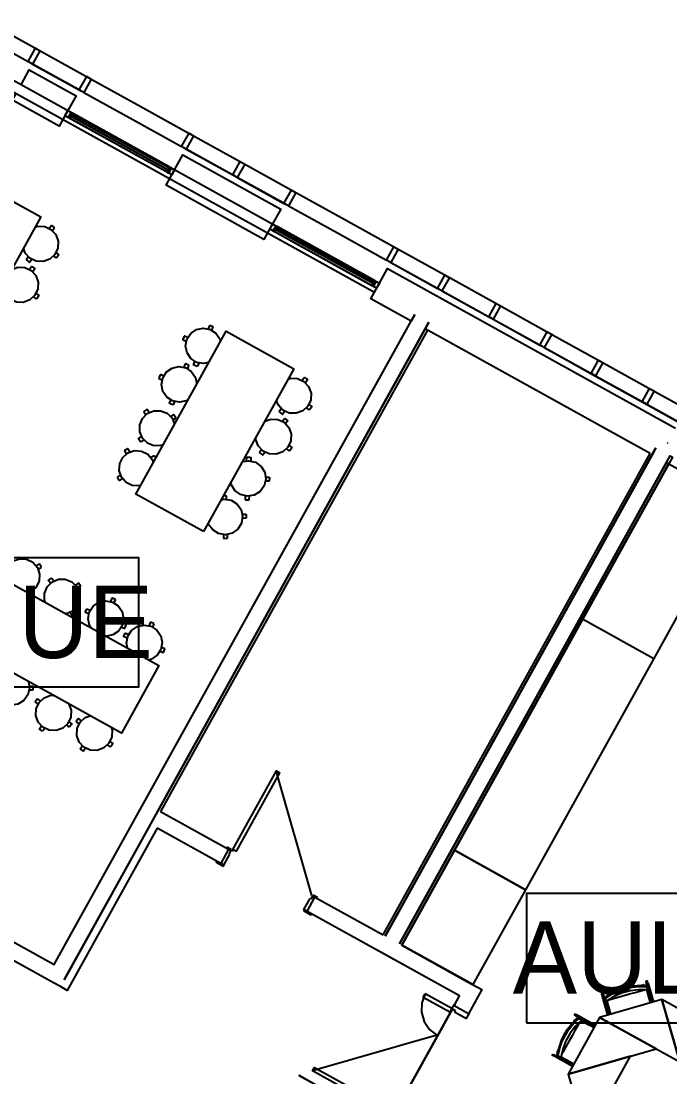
# Model space of a CAD drawing. Header units: metres. Extents: x 3.2 to 22.3, y 0.7 to 22.8.
# Drawn here: x 17.245 to 19.755, y 15.84 to 19.928 of the extents above; entities that cross this region are included whole.
import ezdxf

# ---------------------------------------------------------------- set-up
doc = ezdxf.new("R2010")
doc.units = ezdxf.units.M
for name, color, linetype in [('ARREDI', 9, 'Continuous'), ('INFISSI_VETRATE', 4, 'Continuous'), ('PARETI_STRUTTURE', 7, 'Continuous'), ('PORTE_SCALE', 2, 'Continuous'), ('WAYFINDING_RIQUADRI', 7, 'Continuous'), ('WAYFINDING_TESTI', 7, 'Continuous')]:
    doc.layers.add(name, color=color, linetype=linetype)

msp = doc.modelspace()

# ---------------------------------------------------------------- linework, layer by layer
at = {"layer": 'ARREDI'}
for points in [[(17.2803, 19.766), (17.2805, 19.7663), (17.4785, 19.6566), (17.4783, 19.6562)], [(17.4266, 19.5548), (17.4145, 19.5615), (17.4256, 19.5815), (17.4439, 19.5713), (17.4433, 19.5701), (17.4371, 19.5736)], [(17.4266, 19.5548), (17.43, 19.5608), (17.436, 19.5575), (17.4326, 19.5515)], [(17.4369, 19.5592), (17.436, 19.5575), (17.4331, 19.5591), (17.434, 19.5608)], [(17.4413, 19.5666), (17.4383, 19.5611), (17.4338, 19.5636), (17.4369, 19.5691)], [(17.4396, 19.5722), (17.443, 19.5703), (17.4422, 19.5688), (17.4388, 19.5708)], [(17.8743, 19.4367), (17.8745, 19.437), (18.0725, 19.3273), (18.0723, 19.3269)], [(17.8156, 19.3391), (17.8097, 19.3424), (17.813, 19.3485), (17.819, 19.3452)], [(17.814, 19.3502), (17.8168, 19.3486), (17.8159, 19.3469), (17.813, 19.3485)], [(17.8179, 19.3579), (17.8224, 19.3554), (17.8193, 19.3499), (17.8149, 19.3524)], [(17.8156, 19.3391), (17.826, 19.3579), (17.8198, 19.3614), (17.8205, 19.3626), (17.8388, 19.3524), (17.8278, 19.3324)], [(17.8235, 19.3593), (17.8228, 19.3579), (17.8193, 19.3598), (17.8201, 19.3612)], [(16.9719, 18.5396), (16.7095, 18.685), (17.0589, 19.3152), (17.3213, 19.1698)], [(18.0723, 19.3269), (18.0725, 19.3273), (18.2705, 19.2175), (18.2703, 19.2172)], [(18.2187, 19.1157), (18.2066, 19.1224), (18.2176, 19.1424), (18.236, 19.1322), (18.2353, 19.1311), (18.2291, 19.1345)], [(18.2334, 19.1276), (18.2303, 19.1221), (18.2259, 19.1245), (18.2289, 19.1301)], [(18.2316, 19.1331), (18.2351, 19.1312), (18.2343, 19.1298), (18.2308, 19.1317)], [(18.2187, 19.1157), (18.222, 19.1217), (18.228, 19.1184), (18.2247, 19.1124)], [(18.2289, 19.1201), (18.228, 19.1184), (18.2251, 19.12), (18.2261, 19.1217)], [(18.6664, 18.9976), (18.6666, 18.998), (18.8646, 18.8882), (18.8644, 18.8879)], [(18.6077, 18.9001), (18.6017, 18.9034), (18.6051, 18.9094), (18.611, 18.9061)], [(18.606, 18.9111), (18.6089, 18.9095), (18.6079, 18.9078), (18.6051, 18.9094)], [(18.61, 18.9188), (18.6144, 18.9163), (18.6114, 18.9108), (18.6069, 18.9133)], [(18.6077, 18.9001), (18.6181, 18.9189), (18.6119, 18.9223), (18.6125, 18.9235), (18.6309, 18.9133), (18.6198, 18.8933)], [(18.6156, 18.9203), (18.6148, 18.9188), (18.6114, 18.9208), (18.6121, 18.9222)], [(18.8644, 18.8879), (18.8646, 18.8882), (19.0626, 18.7785), (19.0624, 18.7781)], [(19.0624, 18.7781), (19.0626, 18.7784), (19.2606, 18.6687), (19.2604, 18.6683)], [(17.9507, 17.9514), (17.6883, 18.0969), (18.0376, 18.7271), (18.3, 18.5816)], [(19.2604, 18.6683), (19.2606, 18.6687), (19.4586, 18.5589), (19.4584, 18.5586)], [(19.4584, 18.5586), (19.4586, 18.5589), (19.6566, 18.4492), (19.6564, 18.4488)], [(19.6564, 18.4488), (19.6566, 18.4491), (19.8546, 18.3394), (19.8544, 18.339)], [(19.4174, 17.6131), (19.7506, 18.2142), (20.0261, 18.0615), (19.6929, 17.4604), (19.1966, 16.565), (18.9211, 16.7178)], [(17.0026, 17.5203), (17.148, 17.7828), (17.7782, 17.4334), (17.6328, 17.171)], [(18.9928, 16.1975), (18.7173, 16.3502), (18.9211, 16.7178), (19.1966, 16.565)], [(19.7931, 15.8987), (19.724, 16.1396), (19.4832, 16.0705)], [(19.8217, 15.7989), (19.9432, 16.0181), (19.724, 16.1396)], [(19.7023, 15.949), (19.4832, 16.0705), (19.3617, 15.8514)], [(19.6025, 15.9204), (19.3617, 15.8514), (19.4307, 15.6105)]]:
    msp.add_lwpolyline(points, close=True, dxfattribs=at)
for points in [[(17.2992, 19.13), (17.3091, 19.1336), (17.3359, 19.1325), (17.3603, 19.1211), (17.3785, 19.1013), (17.3877, 19.0761), (17.3866, 19.0492), (17.3752, 19.0248)], [(17.3537, 19.1254), (17.3616, 19.1362)], [(17.3616, 19.1362), (17.3627, 19.1364)], [(17.3627, 19.1364), (17.3742, 19.128)], [(17.3743, 19.1269), (17.3664, 19.1161)], [(17.3742, 19.128), (17.3743, 19.1269)], [(17.3752, 19.0248), (17.3554, 19.0067), (17.3302, 18.9974), (17.3033, 18.9986), (17.2789, 19.0099), (17.2607, 19.0297), (17.254, 19.0484)], [(17.2728, 19.0149), (17.2649, 19.0041)], [(17.381, 19.0108), (17.3702, 19.0187)], [(17.3795, 19.0314), (17.3903, 19.0235)], [(17.3821, 19.011), (17.381, 19.0108)], [(17.3905, 19.0224), (17.3821, 19.011)], [(17.3904, 19.0235), (17.3905, 19.0224)], [(17.2087, 18.9666), (17.2322, 18.9752), (17.259, 18.9741), (17.2834, 18.9627), (17.3016, 18.9429), (17.3108, 18.9177), (17.3097, 18.8908), (17.2983, 18.8664)], [(17.2649, 19.0041), (17.2651, 19.003)], [(17.2651, 19.003), (17.2765, 18.9946)], [(17.2765, 18.9947), (17.2776, 18.9948)], [(17.2768, 18.967), (17.2847, 18.9778)], [(17.2776, 18.9948), (17.2856, 19.0056)], [(17.2847, 18.9778), (17.2858, 18.978)], [(17.2858, 18.978), (17.2973, 18.9696)], [(17.2974, 18.9685), (17.2895, 18.9577)], [(17.2973, 18.9696), (17.2974, 18.9685)], [(17.2983, 18.8664), (17.2785, 18.8483), (17.2533, 18.839), (17.2264, 18.8402), (17.202, 18.8515), (17.1838, 18.8713), (17.1746, 18.8966), (17.175, 18.906)], [(17.3041, 18.8524), (17.2933, 18.8603)], [(17.3026, 18.873), (17.3134, 18.8651)], [(17.3052, 18.8526), (17.3041, 18.8524)], [(17.3136, 18.864), (17.3052, 18.8526)], [(17.3134, 18.8651), (17.3136, 18.864)], [(17.8861, 18.6961), (17.9008, 18.7186), (17.9229, 18.7338), (17.9492, 18.7394), (17.9757, 18.7345), (17.9982, 18.7198), (18.0134, 18.6976), (18.0156, 18.6874)], [(17.9732, 18.7494), (17.9682, 18.737)], [(17.9742, 18.7499), (17.9732, 18.7494)], [(17.9873, 18.7446), (17.9742, 18.7499)], [(17.9828, 18.7311), (17.9878, 18.7436)], [(17.9878, 18.7436), (17.9873, 18.7446)], [(17.8759, 18.7078), (17.8707, 18.6946)], [(17.8707, 18.6946), (17.8711, 18.6936)], [(17.8711, 18.6936), (17.8836, 18.6886)], [(17.877, 18.7082), (17.876, 18.7078)], [(17.8894, 18.7032), (17.877, 18.7082)], [(17.9703, 18.6057), (17.9509, 18.6016), (17.9245, 18.6065), (17.9019, 18.6212), (17.8867, 18.6433), (17.8812, 18.6696), (17.8861, 18.6961)], [(17.8796, 18.6003), (17.8746, 18.5878)], [(17.8806, 18.6007), (17.8796, 18.6003)], [(17.8938, 18.5954), (17.8806, 18.6007)], [(17.9123, 18.5974), (17.9173, 18.6099)], [(17.932, 18.604), (17.927, 18.5916)], [(17.7824, 18.5586), (17.7771, 18.5455)], [(17.7834, 18.5591), (17.7824, 18.5586)], [(17.7958, 18.5541), (17.7834, 18.5591)], [(17.7925, 18.5469), (17.8072, 18.5695), (17.8293, 18.5847), (17.8556, 18.5902), (17.8821, 18.5853), (17.9046, 18.5706), (17.9198, 18.5485), (17.925, 18.524)], [(17.8892, 18.582), (17.8942, 18.5944)], [(17.8942, 18.5944), (17.8937, 18.5954)], [(17.9128, 18.5964), (17.9123, 18.5974)], [(17.926, 18.5911), (17.9128, 18.5964)], [(17.927, 18.5916), (17.9259, 18.5911)], [(17.7771, 18.5455), (17.7775, 18.5444)], [(17.7775, 18.5444), (17.79, 18.5394)], [(17.8914, 18.4633), (17.8836, 18.458), (17.8573, 18.4524), (17.8309, 18.4574), (17.8084, 18.472), (17.7931, 18.4942), (17.7876, 18.5205), (17.7925, 18.5469)], [(18.278, 18.5419), (18.2878, 18.5455), (18.3147, 18.5444), (18.3391, 18.533), (18.3573, 18.5132), (18.3665, 18.488), (18.3653, 18.4611), (18.354, 18.4367)], [(18.3325, 18.5373), (18.3404, 18.5481)], [(18.3404, 18.5481), (18.3415, 18.5483)], [(18.3415, 18.5483), (18.3529, 18.5399)], [(18.3531, 18.5388), (18.3452, 18.528)], [(18.3529, 18.5399), (18.3531, 18.5388)], [(17.8188, 18.4482), (17.8237, 18.4607)], [(17.8192, 18.4472), (17.8188, 18.4483)], [(17.8324, 18.442), (17.8192, 18.4472)], [(17.8334, 18.4424), (17.8324, 18.442)], [(17.8384, 18.4548), (17.8334, 18.4424)], [(18.354, 18.4367), (18.3342, 18.4185), (18.3089, 18.4093), (18.282, 18.4105), (18.2577, 18.4218), (18.2395, 18.4416), (18.2327, 18.4602)], [(18.3583, 18.4433), (18.3691, 18.4354)], [(18.3693, 18.4343), (18.3609, 18.4229)], [(18.3691, 18.4354), (18.3693, 18.4343)], [(17.7941, 18.2878), (17.7857, 18.2842), (17.7588, 18.284), (17.7338, 18.2941), (17.7147, 18.313), (17.7042, 18.3377), (17.704, 18.3646), (17.7141, 18.3895), (17.7329, 18.4087)], [(17.7193, 18.4161), (17.7191, 18.415)], [(17.7191, 18.415), (17.7267, 18.4039)], [(17.7311, 18.4241), (17.7193, 18.4161)], [(17.7322, 18.4238), (17.7311, 18.4241)], [(17.7397, 18.4128), (17.7322, 18.4238)], [(17.7329, 18.4087), (17.7577, 18.4192), (17.7846, 18.4194), (17.8095, 18.4093), (17.8287, 18.3904), (17.8383, 18.3676)], [(17.835, 18.4042), (17.8239, 18.3967)], [(17.836, 18.404), (17.8349, 18.4042)], [(17.844, 18.3923), (17.836, 18.404)], [(18.2516, 18.4268), (18.2437, 18.416)], [(18.2437, 18.416), (18.2438, 18.4149)], [(18.2438, 18.4149), (18.2553, 18.4065)], [(18.2553, 18.4065), (18.2564, 18.4067)], [(18.2564, 18.4067), (18.2643, 18.4175)], [(18.3598, 18.4227), (18.349, 18.4306)], [(18.3609, 18.4229), (18.3598, 18.4227)], [(17.8327, 18.3837), (17.8438, 18.3912)], [(17.8438, 18.3912), (17.844, 18.3923)], [(18.1874, 18.3785), (18.2109, 18.3871), (18.2378, 18.386), (18.2622, 18.3746), (18.2803, 18.3548), (18.2896, 18.3296), (18.2884, 18.3027), (18.2771, 18.2783)], [(18.2556, 18.3789), (18.2635, 18.3897)], [(18.2635, 18.3897), (18.2646, 18.3899)], [(18.2646, 18.3899), (18.276, 18.3815)], [(18.2762, 18.3804), (18.2683, 18.3696)], [(18.276, 18.3815), (18.2762, 18.3804)], [(17.6993, 18.3111), (17.6995, 18.3122)], [(17.6995, 18.3122), (17.7106, 18.3197)], [(18.2771, 18.2783), (18.2573, 18.2601), (18.232, 18.2509), (18.2051, 18.2521), (18.1808, 18.2634), (18.1626, 18.2832), (18.1534, 18.3085), (18.1538, 18.3178)], [(17.6576, 18.2719), (17.6453, 18.2648)], [(17.6586, 18.2716), (17.6576, 18.2719)], [(17.6653, 18.2599), (17.6587, 18.2716)], [(17.7073, 18.2994), (17.6993, 18.3111)], [(17.7084, 18.2992), (17.7073, 18.2994)], [(17.7195, 18.3067), (17.7084, 18.2992)], [(18.2829, 18.2643), (18.2721, 18.2722)], [(18.2814, 18.2849), (18.2922, 18.277)], [(18.2924, 18.2759), (18.284, 18.2645)], [(18.2922, 18.277), (18.2924, 18.2759)], [(17.7066, 18.1301), (17.7017, 18.1284), (17.6748, 18.1301), (17.6507, 18.1421), (17.633, 18.1623), (17.6244, 18.1878), (17.6262, 18.2146), (17.6381, 18.2387), (17.6583, 18.2564)], [(17.6453, 18.2648), (17.645, 18.2637)], [(17.645, 18.2637), (17.6517, 18.2521)], [(17.6583, 18.2564), (17.6838, 18.265), (17.7106, 18.2632), (17.7347, 18.2513), (17.7524, 18.2311), (17.7563, 18.2196)], [(17.7597, 18.2444), (17.7481, 18.2377)], [(17.7608, 18.2441), (17.7597, 18.2444)], [(17.7654, 18.2361), (17.7608, 18.2441)], [(18.1173, 18.2259), (18.1178, 18.2393)], [(18.1178, 18.2393), (18.1187, 18.2401)], [(18.1187, 18.2401), (18.1328, 18.2395)], [(18.1328, 18.2395), (18.1336, 18.2387)], [(18.1336, 18.2387), (18.1331, 18.2253)], [(18.1747, 18.2684), (18.1668, 18.2576)], [(18.1668, 18.2576), (18.1669, 18.2565)], [(18.1669, 18.2565), (18.1784, 18.2481)], [(18.1784, 18.2481), (18.1795, 18.2483)], [(18.1795, 18.2483), (18.1874, 18.2591)], [(18.284, 18.2645), (18.2829, 18.2643)], [(17.7559, 18.2241), (17.7601, 18.2264)], [(18.1007, 18.2222), (18.1252, 18.226), (18.1513, 18.2198), (18.1731, 18.204), (18.1872, 18.1811), (18.1914, 18.1545)], [(17.6176, 18.1616), (17.6178, 18.1627)], [(17.6246, 18.1493), (17.6176, 18.1616)], [(17.6178, 18.1627), (17.6295, 18.1693)], [(17.6257, 18.149), (17.6246, 18.1493)], [(17.6373, 18.1557), (17.6257, 18.149)], [(18.1914, 18.1545), (18.1851, 18.1284), (18.1694, 18.1066), (18.1465, 18.0926), (18.1199, 18.0883), (18.0937, 18.0946), (18.072, 18.1104), (18.0579, 18.1333), (18.0565, 18.1423)], [(18.1913, 18.1624), (18.2047, 18.1619)], [(18.2047, 18.1619), (18.2054, 18.1611)], [(18.2054, 18.1611), (18.2049, 18.1469)], [(18.2041, 18.1462), (18.1907, 18.1467)], [(18.2049, 18.1469), (18.2041, 18.1462)], [(18.0187, 18.0742), (18.0305, 18.077), (18.057, 18.0727), (18.0799, 18.0585), (18.0956, 18.0367), (18.1018, 18.0106)], [(18.0226, 18.0762), (18.0225, 18.081)], [(18.0278, 18.0906), (18.0371, 18.091)], [(18.0371, 18.091), (18.0379, 18.0902)], [(18.0379, 18.0902), (18.0384, 18.0768)], [(18.1121, 18.0891), (18.1115, 18.0757)], [(18.1116, 18.0757), (18.1123, 18.0749)], [(18.1123, 18.0749), (18.1265, 18.0743)], [(18.1265, 18.0743), (18.1273, 18.0751)], [(18.1273, 18.0751), (18.1278, 18.0885)], [(18.1018, 18.0106), (18.0975, 17.984), (18.0834, 17.9611), (18.0616, 17.9454), (18.0354, 17.9392), (18.0088, 17.9435), (17.986, 17.9577), (17.9702, 17.9795), (17.969, 17.9846)], [(18.1011, 18.0184), (18.1145, 18.0189)], [(18.115, 18.0031), (18.1016, 18.0027)], [(18.1145, 18.0189), (18.1153, 18.0181)], [(18.1158, 18.004), (18.115, 18.0031)], [(18.1153, 18.0181), (18.1158, 18.004)], [(18.0275, 17.9394), (18.028, 17.926)], [(18.028, 17.926), (18.0288, 17.9252)], [(18.0288, 17.9252), (18.043, 17.9257)], [(18.043, 17.9257), (18.0437, 17.9266)], [(18.0437, 17.9266), (18.0433, 17.94)], [(17.1812, 17.7644), (17.1795, 17.7693), (17.1813, 17.7962), (17.1932, 17.8203), (17.2134, 17.838), (17.2389, 17.8466), (17.2657, 17.8448), (17.2898, 17.8329), (17.3075, 17.8127)], [(17.3148, 17.826), (17.3032, 17.8193)], [(17.3159, 17.8257), (17.3148, 17.826)], [(17.323, 17.8134), (17.3159, 17.8257)], [(17.3075, 17.8127), (17.3161, 17.7872), (17.3144, 17.7604), (17.3025, 17.7363), (17.2822, 17.7186), (17.2708, 17.7147)], [(17.3111, 17.8057), (17.3227, 17.8124)], [(17.3227, 17.8124), (17.323, 17.8134)], [(17.3389, 17.6769), (17.3354, 17.6854), (17.3351, 17.7122), (17.3452, 17.7372), (17.3641, 17.7563), (17.3889, 17.7668), (17.4157, 17.767), (17.4407, 17.7569), (17.4598, 17.7381)], [(17.3503, 17.7626), (17.3505, 17.7637)], [(17.3579, 17.7515), (17.3503, 17.7626)], [(17.3505, 17.7637), (17.3622, 17.7717)], [(17.3622, 17.7717), (17.3633, 17.7715)], [(17.3633, 17.7715), (17.3709, 17.7604)], [(17.4661, 17.7519), (17.455, 17.7443)], [(17.4672, 17.7517), (17.4661, 17.7519)], [(17.4752, 17.7399), (17.4672, 17.7517)], [(17.475, 17.7388), (17.4752, 17.7399)], [(17.2752, 17.7151), (17.2776, 17.711)], [(17.2872, 17.7056), (17.2952, 17.7102)], [(17.2955, 17.7113), (17.2888, 17.7229)], [(17.2952, 17.7102), (17.2955, 17.7113)], [(17.4598, 17.7381), (17.4703, 17.7133), (17.4705, 17.6864), (17.4604, 17.6615), (17.4416, 17.6423), (17.4189, 17.6327)], [(17.4639, 17.7313), (17.475, 17.7388)], [(17.5144, 17.5796), (17.5091, 17.5874), (17.5036, 17.6137), (17.5085, 17.6401), (17.5231, 17.6626), (17.5453, 17.6779), (17.5716, 17.6834), (17.5981, 17.6785)], [(17.598, 17.6785), (17.6206, 17.6638), (17.6358, 17.6417), (17.6414, 17.6154), (17.6364, 17.5889), (17.6218, 17.5664), (17.5996, 17.5512), (17.5751, 17.546)], [(17.5956, 17.6935), (17.5906, 17.681)], [(17.5966, 17.6939), (17.5956, 17.6935)], [(17.6097, 17.6886), (17.5966, 17.6939)], [(17.6052, 17.6752), (17.6102, 17.6876)], [(17.6102, 17.6876), (17.6097, 17.6886)], [(17.4348, 17.6383), (17.4423, 17.6272)], [(17.4423, 17.6272), (17.4434, 17.627)], [(17.4434, 17.627), (17.4552, 17.635)], [(17.4554, 17.6361), (17.4478, 17.6471)], [(17.4552, 17.635), (17.4554, 17.6361)], [(17.4931, 17.6386), (17.4984, 17.6518)], [(17.4935, 17.6376), (17.4931, 17.6386)], [(17.506, 17.6326), (17.4935, 17.6376)], [(17.4984, 17.6518), (17.4994, 17.6522)], [(17.4994, 17.6522), (17.5118, 17.6473)], [(17.6331, 17.5818), (17.6456, 17.5768)], [(17.6514, 17.5914), (17.6389, 17.5964)], [(17.6455, 17.5768), (17.6466, 17.5773)], [(17.6466, 17.5772), (17.6518, 17.5904)], [(17.6518, 17.5904), (17.6514, 17.5914)], [(17.6568, 17.5007), (17.6527, 17.5201), (17.6576, 17.5465), (17.6723, 17.5691), (17.6945, 17.5843), (17.7208, 17.5898), (17.7472, 17.5849)], [(17.7472, 17.5849), (17.7697, 17.5702), (17.785, 17.5481), (17.7905, 17.5218), (17.7856, 17.4953), (17.7709, 17.4728), (17.7488, 17.4576), (17.7385, 17.4554)], [(17.7447, 17.5999), (17.7397, 17.5874)], [(17.7457, 17.6003), (17.7447, 17.5999)], [(17.7589, 17.5951), (17.7457, 17.6003)], [(17.7544, 17.5816), (17.7593, 17.594)], [(17.7593, 17.594), (17.7589, 17.5951)], [(19.4174, 17.6131), (19.6929, 17.4604)], [(17.6423, 17.5451), (17.6475, 17.5582)], [(17.6427, 17.544), (17.6423, 17.5451)], [(17.6551, 17.539), (17.6427, 17.544)], [(17.6475, 17.5582), (17.6485, 17.5587)], [(17.6485, 17.5587), (17.661, 17.5537)], [(17.8006, 17.4978), (17.7881, 17.5028)], [(17.7957, 17.4837), (17.801, 17.4968)], [(17.801, 17.4968), (17.8006, 17.4979)], [(17.7823, 17.4882), (17.7947, 17.4832)], [(17.7947, 17.4832), (17.7957, 17.4837)], [(17.2733, 17.3703), (17.2772, 17.3458), (17.2709, 17.3197), (17.2551, 17.2979), (17.2322, 17.2838), (17.2057, 17.2796)], [(17.2898, 17.3374), (17.2764, 17.3379)], [(17.277, 17.3537), (17.2904, 17.3532)], [(17.2906, 17.3382), (17.2898, 17.3374)], [(17.2904, 17.3532), (17.2912, 17.3524)], [(17.2912, 17.3524), (17.2906, 17.3382)], [(17.3076, 17.3041), (17.2993, 17.2926)], [(17.2993, 17.2926), (17.2994, 17.2915)], [(17.2994, 17.2915), (17.3102, 17.2836)], [(17.3294, 17.1939), (17.3113, 17.2137), (17.302, 17.239), (17.3032, 17.2659), (17.3145, 17.2902), (17.3343, 17.3084), (17.3596, 17.3176), (17.369, 17.3172)], [(17.3087, 17.3042), (17.3076, 17.3041)], [(17.3195, 17.2963), (17.3087, 17.3042)], [(17.4297, 17.2836), (17.4382, 17.2601), (17.4371, 17.2332), (17.4257, 17.2088), (17.4059, 17.1907), (17.3807, 17.1814), (17.3538, 17.1826), (17.3294, 17.1939)], [(17.43, 17.2154), (17.4408, 17.2075)], [(17.466, 17.2272), (17.4577, 17.2157)], [(17.4577, 17.2157), (17.4578, 17.2146)], [(17.4578, 17.2146), (17.4686, 17.2067)], [(17.4878, 17.117), (17.4697, 17.1368), (17.4604, 17.1621), (17.4616, 17.189), (17.4729, 17.2133), (17.4927, 17.2315), (17.5114, 17.2383)], [(17.4671, 17.2273), (17.466, 17.2272)], [(17.4779, 17.2194), (17.4671, 17.2273)], [(17.3154, 17.1881), (17.3233, 17.1989)], [(17.3156, 17.187), (17.3154, 17.1881)], [(17.327, 17.1786), (17.3156, 17.187)], [(17.3281, 17.1788), (17.327, 17.1786)], [(17.336, 17.1896), (17.3281, 17.1788)], [(17.4315, 17.1948), (17.4207, 17.2027)], [(17.4326, 17.195), (17.4315, 17.1948)], [(17.441, 17.2064), (17.4326, 17.195)], [(17.4408, 17.2075), (17.441, 17.2064)], [(17.593, 17.193), (17.5966, 17.1832), (17.5955, 17.1563), (17.5841, 17.1319), (17.5643, 17.1138), (17.5391, 17.1045), (17.5122, 17.1057), (17.4878, 17.117)], [(17.5884, 17.1385), (17.5992, 17.1306)], [(17.5994, 17.1295), (17.591, 17.1181)], [(17.5993, 17.1306), (17.5994, 17.1295)], [(17.4738, 17.1112), (17.4818, 17.122)], [(17.474, 17.1101), (17.4738, 17.1112)], [(17.4854, 17.1017), (17.474, 17.1101)], [(17.4865, 17.1019), (17.4854, 17.1017)], [(17.4945, 17.1127), (17.4865, 17.1019)], [(17.5899, 17.1179), (17.5791, 17.1258)], [(17.591, 17.1181), (17.5899, 17.1179)], [(19.6651, 16.1889), (19.6672, 16.1834), (19.6693, 16.1778), (19.6351, 16.178), (19.6011, 16.1734), (19.5682, 16.1639), (19.5369, 16.1499), (19.508, 16.1316), (19.5068, 16.1374), (19.5057, 16.1432), (19.506, 16.144), (19.5071, 16.1453), (19.5088, 16.1469), (19.5108, 16.1483)], [(19.6002, 16.1861), (19.6191, 16.1891), (19.6385, 16.1906), (19.6579, 16.1906)], [(19.6002, 16.1861), (19.6192, 16.1892), (19.6386, 16.1906), (19.6581, 16.1906)], [(19.6522, 16.1972), (19.6522, 16.1973)], [(19.6528, 16.1952), (19.6526, 16.1959), (19.6524, 16.1965), (19.6523, 16.197), (19.6522, 16.1972)], [(19.6581, 16.1906), (19.6605, 16.1904), (19.6628, 16.19), (19.6644, 16.1894), (19.6651, 16.1889)], [(19.6581, 16.1906), (19.6606, 16.1903), (19.6629, 16.1899), (19.6644, 16.1894), (19.6651, 16.1889)], [(19.6583, 16.1909), (19.6583, 16.1912), (19.6583, 16.1916), (19.6584, 16.1923)], [(19.6584, 16.1923), (19.6584, 16.193), (19.6585, 16.1938), (19.6585, 16.1944), (19.6585, 16.1949), (19.6585, 16.1952), (19.6585, 16.1952), (19.6585, 16.1952), (19.6585, 16.195)], [(19.6631, 16.1938), (19.6619, 16.194)], [(19.6619, 16.194), (19.6632, 16.1938)], [(19.6646, 16.2086), (19.664, 16.2091), (19.6636, 16.2097), (19.6634, 16.2102), (19.6634, 16.2102), (19.6634, 16.2104), (19.6635, 16.2112), (19.6638, 16.2118)], [(19.6638, 16.2118), (19.6643, 16.2123), (19.665, 16.2126), (19.6658, 16.2127), (19.6665, 16.2125), (19.6671, 16.212), (19.6675, 16.2114), (19.6677, 16.211), (19.6677, 16.2109), (19.6677, 16.2107), (19.6676, 16.21), (19.6673, 16.2093)], [(19.6688, 16.1898), (19.6682, 16.1893), (19.6675, 16.189), (19.6668, 16.1889), (19.6661, 16.1891), (19.6655, 16.1896), (19.6655, 16.1896), (19.6651, 16.1902), (19.665, 16.1903), (19.6649, 16.1909), (19.665, 16.1916)], [(19.6654, 16.1928), (19.6676, 16.1872), (19.6681, 16.1859)], [(19.6659, 16.1928), (19.6666, 16.1931), (19.6673, 16.1932), (19.668, 16.193), (19.6686, 16.1925), (19.6687, 16.1925), (19.669, 16.1919), (19.6691, 16.1918), (19.6692, 16.1912), (19.6691, 16.1905), (19.6688, 16.1898)], [(19.669, 16.2014), (19.6696, 16.2016)], [(19.6704, 16.2018), (19.6701, 16.2017), (19.6696, 16.2016)], [(19.6705, 16.2018), (19.6704, 16.2018)], [(19.493, 16.1593), (19.4924, 16.1597), (19.4919, 16.1603), (19.4918, 16.1605), (19.4918, 16.1605), (19.4917, 16.161), (19.4917, 16.1618), (19.492, 16.1625), (19.4925, 16.163), (19.4932, 16.1634), (19.4939, 16.1635), (19.4947, 16.1633)], [(19.4943, 16.1513), (19.4943, 16.1513), (19.4944, 16.1513), (19.4951, 16.1516)], [(19.4947, 16.1633), (19.4953, 16.1629), (19.4958, 16.1624), (19.4959, 16.1621), (19.4959, 16.1621), (19.496, 16.1616), (19.496, 16.1609), (19.4957, 16.1602)], [(19.4951, 16.1516), (19.4958, 16.1517)], [(19.5021, 16.142), (19.5015, 16.1424), (19.501, 16.143), (19.5008, 16.1436), (19.5008, 16.1437), (19.5008, 16.1444), (19.5008, 16.1444), (19.5011, 16.1451), (19.5016, 16.1457), (19.5022, 16.146), (19.503, 16.1461)], [(19.5037, 16.1459), (19.5044, 16.1456), (19.5048, 16.145), (19.505, 16.1444), (19.5051, 16.1443), (19.505, 16.1436), (19.505, 16.1436), (19.5047, 16.1429), (19.5042, 16.1423), (19.5036, 16.142), (19.5028, 16.1419), (19.5021, 16.142)], [(19.5048, 16.1484), (19.5037, 16.1471)], [(19.5037, 16.1471), (19.5047, 16.1484)], [(19.5054, 16.149), (19.5064, 16.1499)], [(19.5065, 16.1499), (19.5055, 16.149)], [(19.5057, 16.1432), (19.506, 16.144), (19.507, 16.1453), (19.5087, 16.1468), (19.5108, 16.1483)], [(19.5084, 16.1514), (19.5075, 16.1507)], [(19.5075, 16.1507), (19.5084, 16.1514)], [(19.5079, 16.152), (19.5081, 16.1518), (19.5084, 16.1514), (19.5088, 16.1508), (19.5092, 16.1502), (19.5096, 16.1496)], [(19.5079, 16.152), (19.5079, 16.152)], [(19.5104, 16.1485), (19.5102, 16.1487), (19.51, 16.1491), (19.5096, 16.1496)], [(19.5108, 16.1483), (19.5272, 16.1587), (19.5445, 16.1677), (19.5625, 16.1753), (19.5783, 16.1806)], [(19.5109, 16.1484), (19.5273, 16.1588), (19.5446, 16.1678), (19.5625, 16.1754), (19.5783, 16.1806)], [(19.5128, 16.155), (19.5126, 16.1558), (19.5124, 16.1564), (19.5123, 16.1569), (19.5122, 16.1571)], [(19.5185, 16.1382), (19.5323, 16.1422), (19.5544, 16.1485), (19.5766, 16.1549), (19.5988, 16.1613), (19.621, 16.1676), (19.6431, 16.174), (19.6569, 16.1779)], [(19.5837, 16.1821), (19.5995, 16.186)], [(19.5996, 16.186), (19.5837, 16.1821)], [(19.6569, 16.1779), (19.6435, 16.1741)], [(19.6803, 16.1271), (19.6777, 16.1362), (19.6735, 16.1509), (19.6693, 16.1656), (19.6658, 16.1779)], [(19.6693, 16.1779), (19.6696, 16.1809)], [(19.6696, 16.1808), (19.6693, 16.1778)], [(19.6731, 16.1783), (19.6725, 16.1778), (19.6718, 16.1775), (19.6711, 16.1775), (19.6703, 16.1777), (19.6698, 16.1781)], [(19.6708, 16.1817), (19.6715, 16.1817), (19.6723, 16.1815), (19.6729, 16.1811), (19.6733, 16.1805), (19.6734, 16.18), (19.6734, 16.18), (19.6735, 16.1798), (19.6734, 16.179), (19.6731, 16.1783)], [(19.5045, 16.13), (19.5039, 16.1304), (19.5034, 16.131), (19.5033, 16.1312), (19.5033, 16.1312), (19.5032, 16.1317), (19.5032, 16.1325), (19.5035, 16.1332), (19.504, 16.1337)], [(19.5048, 16.1389), (19.5045, 16.1405), (19.5037, 16.1447)], [(19.5075, 16.1323), (19.5075, 16.1316), (19.5072, 16.1309), (19.5067, 16.1303), (19.506, 16.13), (19.5053, 16.1299), (19.5045, 16.13)], [(19.5051, 16.1373), (19.5053, 16.1364)], [(19.5066, 16.1334), (19.508, 16.1316)], [(19.511, 16.1335), (19.5138, 16.1235), (19.5174, 16.111), (19.521, 16.0986), (19.5245, 16.0862), (19.5255, 16.0827)], [(19.5319, 16.1421), (19.5185, 16.1382)], [(19.4038, 16.066), (19.4092, 16.0636), (19.4146, 16.0612), (19.3903, 16.0371), (19.3696, 16.0098), (19.353, 15.9798), (19.3408, 15.9478), (19.3333, 15.9144), (19.3284, 15.9177), (19.3235, 15.921), (19.3231, 15.9218), (19.323, 15.9235), (19.3231, 15.9258), (19.3234, 15.9282)], [(19.3867, 16.0813), (19.3867, 16.0821), (19.387, 16.0828), (19.3875, 16.0833), (19.3882, 16.0837), (19.3889, 16.0838), (19.3896, 16.0837), (19.3901, 16.0834), (19.3901, 16.0834), (19.3903, 16.0833), (19.3907, 16.0827), (19.391, 16.082)], [(19.3888, 16.0795), (19.3881, 16.0796), (19.3876, 16.0799), (19.3876, 16.0799), (19.3874, 16.08), (19.387, 16.0806), (19.3867, 16.0813)], [(19.3949, 16.0657), (19.3947, 16.0659), (19.3947, 16.0659), (19.3948, 16.0658), (19.3949, 16.0656), (19.3957, 16.0648), (19.3962, 16.0642), (19.3967, 16.0637)], [(19.3967, 16.0637), (19.3971, 16.0632), (19.3975, 16.0628), (19.3976, 16.0627)], [(19.3977, 16.0622), (19.3996, 16.0638), (19.4015, 16.0651), (19.403, 16.0659), (19.4038, 16.066)], [(19.3977, 16.0623), (19.3997, 16.0639), (19.4015, 16.0652), (19.403, 16.0659), (19.4039, 16.066)], [(19.3978, 16.0776), (19.3981, 16.0782)], [(19.398, 16.0674), (19.399, 16.0682)], [(19.399, 16.0681), (19.398, 16.0674)], [(19.3985, 16.079), (19.3985, 16.079), (19.3985, 16.0789), (19.3983, 16.0787), (19.3981, 16.0782)], [(19.4014, 16.069), (19.4068, 16.0666), (19.4081, 16.066)], [(19.4058, 16.0693), (19.4058, 16.0685), (19.4055, 16.0678), (19.405, 16.0673), (19.4044, 16.0669), (19.4037, 16.0668), (19.4036, 16.0668), (19.4029, 16.0669), (19.4028, 16.067), (19.4023, 16.0673), (19.4019, 16.0679), (19.4016, 16.0686)], [(19.4019, 16.07), (19.4024, 16.0706), (19.403, 16.071), (19.4038, 16.0711), (19.4038, 16.0711), (19.4045, 16.071), (19.4046, 16.0709), (19.4051, 16.0706), (19.4056, 16.07), (19.4058, 16.0693)], [(19.4146, 16.0612), (19.4127, 16.0635)], [(19.4127, 16.0635), (19.4146, 16.0612)], [(19.413, 16.065), (19.4135, 16.0655), (19.4141, 16.0659), (19.4149, 16.066), (19.4156, 16.0659), (19.416, 16.0656), (19.416, 16.0656), (19.4162, 16.0655), (19.4167, 16.0649), (19.4169, 16.0642)], [(19.4169, 16.0642), (19.4169, 16.0634), (19.4166, 16.0628), (19.4161, 16.0622), (19.4155, 16.0618), (19.4148, 16.0617)], [(19.4058, 16.0525), (19.3989, 16.0399), (19.3877, 16.0198), (19.3765, 15.9996), (19.3653, 15.9794), (19.3541, 15.9592), (19.3429, 15.9391), (19.336, 15.9265)], [(19.3599, 16.0182), (19.3712, 16.0338), (19.3839, 16.0485), (19.3977, 16.0623)], [(19.3599, 16.0182), (19.3712, 16.0337), (19.3838, 16.0485), (19.3976, 16.0622)], [(19.3907, 16.0618), (19.3901, 16.0621), (19.3895, 16.0624), (19.3891, 16.0627), (19.3888, 16.0628)], [(19.4058, 16.0525), (19.3991, 16.0403)], [(19.4121, 16.0587), (19.4233, 16.0525), (19.4367, 16.0451), (19.45, 16.0377), (19.4615, 16.0314)], [(19.3234, 15.9284), (19.3277, 15.9473), (19.3336, 15.9659), (19.3409, 15.9839)], [(19.3234, 15.9282), (19.3277, 15.9472), (19.3335, 15.9658), (19.3409, 15.9839)], [(19.341, 15.9841), (19.3484, 15.9988)], [(19.3484, 15.9988), (19.341, 15.9841)], [(19.3511, 16.0037), (19.3592, 16.017)], [(19.3592, 16.017), (19.3511, 16.0037)], [(19.3031, 15.9235), (19.3024, 15.9233), (19.3016, 15.9234), (19.3014, 15.9235), (19.3014, 15.9235), (19.301, 15.9237), (19.3004, 15.9243), (19.3002, 15.9249), (19.3001, 15.9257), (19.3003, 15.9264), (19.3008, 15.927), (19.3014, 15.9274)], [(19.3014, 15.9274), (19.3021, 15.9276), (19.3029, 15.9275), (19.3031, 15.9274), (19.3031, 15.9274), (19.3035, 15.9272), (19.304, 15.9266)], [(19.3097, 15.9187), (19.3096, 15.9187)], [(19.3097, 15.9187), (19.3098, 15.919), (19.3101, 15.9194)], [(19.3101, 15.9194), (19.3104, 15.92)], [(19.3182, 15.9354), (19.3185, 15.9353), (19.3189, 15.9351), (19.3195, 15.9348), (19.3201, 15.9344)], [(19.3191, 15.9288), (19.3188, 15.9288), (19.3188, 15.9288), (19.3188, 15.9288)], [(19.3217, 15.9176), (19.321, 15.9175), (19.3203, 15.9175), (19.3197, 15.9178), (19.3196, 15.9179), (19.3191, 15.9184), (19.3191, 15.9184), (19.3188, 15.9191), (19.3188, 15.9198), (19.319, 15.9205), (19.3195, 15.9211)], [(19.3191, 15.924), (19.3193, 15.9223)], [(19.3193, 15.9223), (19.3191, 15.924)], [(19.3192, 15.9263), (19.3192, 15.9252)], [(19.3192, 15.9249), (19.3192, 15.9262)], [(19.3196, 15.9287), (19.3194, 15.9276)], [(19.3194, 15.9276), (19.3196, 15.9287)], [(19.321, 15.9284), (19.3202, 15.9286), (19.3196, 15.9287)], [(19.3201, 15.9215), (19.3208, 15.9217), (19.3216, 15.9216), (19.3221, 15.9214), (19.3222, 15.9213), (19.3227, 15.9208), (19.323, 15.9201), (19.323, 15.9194), (19.3228, 15.9186), (19.3223, 15.918), (19.3217, 15.9176)], [(19.3259, 15.9173), (19.3245, 15.9182), (19.321, 15.9206)], [(19.3217, 15.9283), (19.3223, 15.9282), (19.3228, 15.9281), (19.323, 15.9281)], [(19.3235, 15.921), (19.3231, 15.9218), (19.3229, 15.9234), (19.323, 15.9257), (19.3234, 15.9282)], [(19.3319, 15.9109), (19.3312, 15.9107), (19.3305, 15.9108), (19.3303, 15.9109), (19.3302, 15.9109), (19.3298, 15.9111), (19.3293, 15.9117), (19.329, 15.9124), (19.329, 15.9131)], [(19.331, 15.9147), (19.3333, 15.9144)], [(19.3324, 15.9146), (19.3329, 15.914), (19.3332, 15.9134), (19.3332, 15.9126), (19.333, 15.9119), (19.3326, 15.9113), (19.3319, 15.9109)], [(19.3341, 15.9179), (19.3432, 15.9128), (19.3545, 15.9065), (19.3658, 15.9003), (19.3771, 15.894), (19.3834, 15.8905)], [(19.3428, 15.9387), (19.336, 15.9265)]]:
    msp.add_lwpolyline(points, dxfattribs=at)
at = {"layer": 'INFISSI_VETRATE'}
for points in [[(17.4425, 19.5588), (17.4408, 19.557)], [(17.4489, 19.5651), (17.4472, 19.5634)], [(17.4605, 19.5488), (17.4587, 19.5471)], [(17.4668, 19.5552), (17.4651, 19.5535)], [(17.4784, 19.5389), (17.4766, 19.5372)], [(17.4847, 19.5453), (17.483, 19.5436)], [(17.4963, 19.529), (17.4945, 19.5272)], [(17.5026, 19.5354), (17.5009, 19.5336)], [(17.5142, 19.5191), (17.5125, 19.5173)], [(17.5206, 19.5254), (17.5188, 19.5237)], [(17.5321, 19.5091), (17.5304, 19.5074)], [(17.5385, 19.5155), (17.5367, 19.5138)], [(17.55, 19.4992), (17.5483, 19.4975)], [(17.5564, 19.5056), (17.5546, 19.5038)], [(17.5679, 19.4893), (17.5662, 19.4875)], [(17.5743, 19.4956), (17.5726, 19.4939)], [(17.5858, 19.4793), (17.5841, 19.4776)], [(17.5922, 19.4857), (17.5905, 19.484)], [(17.6038, 19.4694), (17.602, 19.4677)], [(17.6101, 19.4758), (17.6084, 19.474)], [(17.6217, 19.4595), (17.6199, 19.4577)], [(17.628, 19.4659), (17.6263, 19.4641)], [(17.6396, 19.4495), (17.6378, 19.4478)], [(17.6459, 19.4559), (17.6442, 19.4542)], [(17.6575, 19.4396), (17.6558, 19.4379)], [(17.6639, 19.446), (17.6621, 19.4443)], [(17.6754, 19.4297), (17.6737, 19.428)], [(17.6818, 19.4361), (17.68, 19.4343)], [(17.6933, 19.4198), (17.6916, 19.418)], [(17.6997, 19.4261), (17.6979, 19.4244)], [(17.7176, 19.4162), (17.7159, 19.4145)], [(17.7112, 19.4098), (17.7095, 19.4081)], [(17.7291, 19.3999), (17.7274, 19.3982)], [(17.7355, 19.4063), (17.7338, 19.4045)], [(17.747, 19.39), (17.7453, 19.3882)], [(17.7534, 19.3963), (17.7517, 19.3946)], [(17.765, 19.38), (17.7632, 19.3783)], [(17.7713, 19.3864), (17.7696, 19.3847)], [(17.7892, 19.3765), (17.7875, 19.3747)], [(17.7829, 19.3701), (17.7811, 19.3684)], [(17.8008, 19.3602), (17.7991, 19.3584)], [(17.8072, 19.3666), (17.8054, 19.3648)], [(17.8172, 19.3488), (17.817, 19.3485)], [(18.2307, 19.1219), (18.2289, 19.1201)], [(18.2371, 19.1282), (18.2353, 19.1265)], [(18.2486, 19.1119), (18.2469, 19.1102)], [(18.255, 19.1183), (18.2532, 19.1166)], [(18.2665, 19.102), (18.2648, 19.1003)], [(18.2729, 19.1084), (18.2711, 19.1067)], [(18.2844, 19.0921), (18.2827, 19.0903)], [(18.2908, 19.0985), (18.2891, 19.0967)], [(18.3087, 19.0885), (18.307, 19.0868)], [(18.3023, 19.0822), (18.3006, 19.0804)], [(18.3202, 19.0722), (18.3185, 19.0705)], [(18.3266, 19.0786), (18.3249, 19.0769)], [(18.3382, 19.0623), (18.3364, 19.0606)], [(18.3445, 19.0687), (18.3428, 19.0669)], [(18.3561, 19.0524), (18.3543, 19.0506)], [(18.3624, 19.0587), (18.3607, 19.057)], [(18.3804, 19.0488), (18.3786, 19.0471)], [(18.374, 19.0424), (18.3722, 19.0407)], [(18.3919, 19.0325), (18.3902, 19.0308)], [(18.3983, 19.0389), (18.3965, 19.0371)], [(18.4098, 19.0226), (18.4081, 19.0208)], [(18.4162, 19.029), (18.4144, 19.0272)], [(18.4277, 19.0126), (18.426, 19.0109)], [(18.4341, 19.019), (18.4324, 19.0173)], [(18.452, 19.0091), (18.4503, 19.0074)], [(18.4456, 19.0027), (18.4439, 19.001)], [(18.4635, 18.9928), (18.4618, 18.9911)], [(18.4699, 18.9992), (18.4682, 18.9974)], [(18.4815, 18.9829), (18.4797, 18.9811)], [(18.4878, 18.9892), (18.4861, 18.9875)], [(18.4994, 18.9729), (18.4976, 18.9712)], [(18.5057, 18.9793), (18.504, 18.9776)], [(18.5237, 18.9694), (18.5219, 18.9676)], [(18.5173, 18.963), (18.5155, 18.9613)], [(18.5352, 18.9531), (18.5335, 18.9513)], [(18.5416, 18.9594), (18.5398, 18.9577)], [(18.5531, 18.9431), (18.5514, 18.9414)], [(18.5595, 18.9495), (18.5577, 18.9478)], [(18.571, 18.9332), (18.5693, 18.9315)], [(18.5774, 18.9396), (18.5757, 18.9378)], [(18.5953, 18.9297), (18.5936, 18.9279)], [(18.5889, 18.9233), (18.5872, 18.9215)], [(18.6068, 18.9134), (18.6051, 18.9116)], [(18.6132, 18.9197), (18.6115, 18.918)]]:
    msp.add_lwpolyline(points, dxfattribs=at)
at = {"layer": 'PARETI_STRUTTURE'}
for points in [[(17.1111, 19.9278), (17.3091, 19.818)], [(16.8124, 19.8763), (18.6118, 18.8789)], [(16.8645, 19.8925), (18.6123, 18.9236)], [(17.0825, 19.8761), (17.2719, 19.7711), (17.3005, 19.8228), (17.3177, 19.8132), (17.2891, 19.7616), (17.2719, 19.7711)], [(17.3091, 19.818), (17.5071, 19.7082)], [(17.2891, 19.7616), (17.4699, 19.6614), (17.4985, 19.713), (17.5157, 19.7035), (17.4871, 19.6518), (17.4699, 19.6614)], [(17.2448, 19.6817), (17.2765, 19.7388), (17.4573, 19.6386), (17.4256, 19.5815)], [(17.5071, 19.7082), (17.7051, 19.5985)], [(17.4065, 19.547), (17.3922, 19.5212), (17.2114, 19.6214), (17.2257, 19.6472)], [(17.4871, 19.6518), (17.6765, 19.5468)], [(17.4256, 19.5815), (17.4065, 19.547)], [(17.4256, 19.5815), (17.6322, 19.4669)], [(17.7051, 19.5985), (17.9031, 19.4887)], [(17.4326, 19.5515), (17.4145, 19.5615)], [(17.8097, 19.3424), (17.4326, 19.5515)], [(17.4338, 19.5636), (17.8193, 19.3499), (17.8182, 19.3478), (17.4327, 19.5616)], [(17.8094, 19.3426), (17.4328, 19.5513)], [(17.8205, 19.3625), (17.4439, 19.5713)], [(17.4439, 19.5713), (17.8205, 19.3625)], [(17.6765, 19.5468), (17.8659, 19.4418), (17.8945, 19.4935), (17.9117, 19.4839), (17.8831, 19.4323), (17.8659, 19.4418)], [(17.6322, 19.4669), (17.8388, 19.3524)], [(17.9031, 19.4887), (18.1012, 19.3789)], [(17.8831, 19.4323), (18.0639, 19.3321), (18.0925, 19.3837), (18.1098, 19.3742), (18.0811, 19.3225), (18.0639, 19.3321)], [(17.8388, 19.3524), (17.8705, 19.4095), (18.2493, 19.1996), (18.2176, 19.1424)], [(18.1012, 19.3789), (18.2992, 19.2692)], [(17.8278, 19.3324), (17.8097, 19.3424)], [(17.8197, 19.3179), (17.8388, 19.3524)], [(18.1985, 19.108), (18.1842, 19.0821), (17.8054, 19.2921), (17.8197, 19.3179)], [(18.0811, 19.3225), (18.2619, 19.2223), (18.2906, 19.2739), (18.3078, 19.2644), (18.2791, 19.2127), (18.2619, 19.2223)], [(18.2992, 19.2692), (18.4972, 19.1594)], [(18.2791, 19.2127), (18.4685, 19.1077)], [(18.2176, 19.1424), (18.1985, 19.108)], [(18.2176, 19.1424), (18.4243, 19.0279)], [(18.6125, 18.9235), (18.236, 19.1322)], [(18.236, 19.1322), (18.6123, 18.9236)], [(18.4972, 19.1594), (18.6952, 19.0496)], [(18.2247, 19.1124), (18.2066, 19.1224)], [(18.2259, 19.1246), (18.6114, 18.9108), (18.6102, 18.9088), (18.2247, 19.1225)], [(18.6017, 18.9034), (18.2247, 19.1124)], [(18.6015, 18.9035), (18.2249, 19.1123)], [(18.4685, 19.1078), (18.6579, 19.0028), (18.6866, 19.0544), (18.7038, 19.0449), (18.6752, 18.9932), (18.6579, 19.0028)], [(18.6952, 19.0496), (18.8932, 18.9399)], [(18.4243, 19.0279), (18.6309, 18.9133)], [(18.6309, 18.9133), (18.6626, 18.9705), (19.7773, 18.3525)], [(18.6752, 18.9932), (18.856, 18.893), (18.8846, 18.9446), (18.9018, 18.9351), (18.8732, 18.8834), (18.856, 18.893)], [(18.8932, 18.9399), (19.0912, 18.8301)], [(18.6198, 18.8933), (18.6017, 18.9034)], [(18.6118, 18.8789), (18.6309, 18.9133)], [(18.7678, 18.7924), (18.7535, 18.7666), (18.5975, 18.853), (18.6118, 18.8789)], [(18.8732, 18.8834), (19.054, 18.7832), (19.0826, 18.8349), (19.0998, 18.8253), (19.0712, 18.7737), (19.054, 18.7832)], [(19.0912, 18.8301), (19.2892, 18.7203)], [(17.3695, 16.205), (16.8091, 16.5157), (16.8396, 16.5708), (17.3725, 16.2754), (18.7535, 18.7666)], [(17.3725, 16.2754), (18.7678, 18.7924)], [(18.8229, 18.7618), (17.4114, 16.2156)], [(19.6781, 18.254), (18.8086, 18.736), (18.8229, 18.7618)], [(19.0712, 18.7737), (19.252, 18.6735), (19.2806, 18.7251), (19.2978, 18.7156), (19.2692, 18.6639), (19.252, 18.6735)], [(17.7754, 16.8723), (18.8086, 18.736)], [(18.8086, 18.736), (18.8172, 18.7313), (17.784, 16.8675)], [(19.2892, 18.7203), (19.4872, 18.6106)], [(19.2692, 18.6639), (19.45, 18.5637), (19.4786, 18.6153), (19.4958, 18.6058), (19.4672, 18.5541), (19.45, 18.5637)], [(19.4872, 18.6106), (19.6853, 18.5008)], [(19.4672, 18.5541), (19.648, 18.4539), (19.6767, 18.5056), (19.6939, 18.496), (19.6652, 18.4444), (19.648, 18.4539)], [(19.6853, 18.5008), (19.8833, 18.391)], [(19.6652, 18.4444), (19.846, 18.3442), (19.8747, 18.3958), (19.8919, 18.3863), (19.8632, 18.3346), (19.846, 18.3442)], [(18.6536, 16.3855), (19.701, 18.2751)], [(19.701, 18.2751), (19.6867, 18.2492)], [(19.7477, 18.2942), (19.7456, 18.2954)], [(19.7456, 18.2954), (19.7477, 18.2942)], [(18.645, 16.3903), (19.6781, 18.254)], [(19.6867, 18.2492), (18.6536, 16.3855)], [(18.7087, 16.355), (19.7561, 18.2445), (19.7647, 18.2397), (18.7173, 16.3502)], [(19.7418, 18.2187), (18.7087, 16.355)], [(19.7504, 18.2139), (19.7418, 18.2187)], [(18.2314, 17.0247), (18.0615, 16.7182), (18.0666, 16.7154)], [(18.3695, 16.543), (18.2313, 17.0247), (18.2451, 17.0171), (18.0771, 16.714), (18.0685, 16.7188), (18.0666, 16.7154)], [(17.7449, 16.8172), (17.7754, 16.8723)], [(17.784, 16.8675), (18.0475, 16.7215)], [(17.7707, 16.8029), (17.4229, 16.1754), (17.3971, 16.1897)], [(17.4114, 16.2156), (17.7449, 16.8172)], [(18.0475, 16.7215), (18.0169, 16.6664), (17.7707, 16.8029)], [(18.0475, 16.7215), (18.0169, 16.6664)], [(18.0408, 16.7297), (18.0389, 16.7262)], [(18.0389, 16.7262), (18.0561, 16.7167), (18.0494, 16.7046)], [(18.058, 16.7202), (18.0408, 16.7297)], [(18.0561, 16.7167), (18.0475, 16.7215)], [(18.0561, 16.7167), (18.058, 16.7201)], [(18.029, 16.6597), (18.0529, 16.7027)], [(18.0529, 16.7027), (18.0494, 16.7047)], [(17.9997, 16.6759), (17.9978, 16.6725)], [(17.9978, 16.6725), (18.0271, 16.6563)], [(18.029, 16.6597), (17.9997, 16.6759)], [(18.0271, 16.6563), (18.029, 16.6597), (18.0169, 16.6664)], [(18.3682, 16.4717), (18.3389, 16.4879), (18.3628, 16.5309)], [(18.9416, 16.1538), (18.351, 16.4812), (18.3815, 16.5363), (18.645, 16.3903)], [(18.351, 16.4812), (18.3815, 16.5363)], [(18.3662, 16.529), (18.3628, 16.5309)], [(18.3729, 16.5411), (18.3662, 16.529)], [(18.3748, 16.5445), (18.3729, 16.5411), (18.3815, 16.5363)], [(18.3729, 16.5411), (18.3901, 16.5315)], [(18.3921, 16.535), (18.3748, 16.5445)], [(18.3901, 16.5315), (18.392, 16.535)], [(18.3389, 16.4879), (18.337, 16.4844)], [(18.337, 16.4844), (18.3663, 16.4682)], [(18.3389, 16.4879), (18.351, 16.4812)], [(18.3663, 16.4682), (18.3682, 16.4717)], [(18.7173, 16.3502), (18.9721, 16.2089)], [(18.9753, 16.0847), (18.9202, 16.1152), (18.9416, 16.1538), (18.623, 16.3304)], [(17.3971, 16.1897), (17.3695, 16.205)], [(18.9721, 16.2089), (19.0272, 16.1784), (18.9753, 16.0847)], [(19.5798, 16.1856), (19.6044, 16.1913), (19.6295, 16.1946), (19.6548, 16.1953), (19.6585, 16.1952)], [(19.581, 16.1814), (19.5838, 16.1822), (19.6083, 16.1876), (19.6332, 16.1905), (19.6583, 16.1909)], [(19.6448, 16.1952), (19.6522, 16.1973)], [(19.6692, 16.1792), (19.6634, 16.2102)], [(19.665, 16.1903), (19.6651, 16.1901), (19.6651, 16.19), (19.6652, 16.1898), (19.6653, 16.1897), (19.6655, 16.189), (19.6655, 16.1889), (19.6657, 16.1884), (19.6657, 16.1883), (19.6659, 16.1879), (19.6659, 16.1878), (19.666, 16.1877), (19.666, 16.1876), (19.6662, 16.1871), (19.6662, 16.1869), (19.6663, 16.1868), (19.6663, 16.1867), (19.6664, 16.1863), (19.6665, 16.1862), (19.6667, 16.1857), (19.6667, 16.1856), (19.6668, 16.1855), (19.6669, 16.1851), (19.6669, 16.185), (19.6671, 16.1845), (19.6671, 16.1843), (19.6672, 16.1842), (19.6674, 16.1837), (19.6674, 16.1836), (19.6675, 16.1833), (19.6675, 16.1832), (19.6676, 16.183), (19.6677, 16.1829), (19.6679, 16.1824), (19.6679, 16.1822), (19.668, 16.1821), (19.668, 16.182), (19.6681, 16.1816), (19.6682, 16.1815), (19.6683, 16.181), (19.6684, 16.1809), (19.6686, 16.1804), (19.6686, 16.1803), (19.6687, 16.1799), (19.6688, 16.1798), (19.6688, 16.1797), (19.6689, 16.1795), (19.669, 16.1793)], [(19.6671, 16.189), (19.6673, 16.188)], [(19.6677, 16.211), (19.6734, 16.18)], [(19.673, 16.1807), (19.6691, 16.1918)], [(19.6704, 16.2018), (19.691, 16.1301)], [(18.8075, 16.162), (18.7948, 16.1273), (18.7935, 16.0903), (18.8037, 16.0548), (18.8244, 16.0242), (18.8535, 16.0014), (18.3718, 15.8633), (18.3794, 15.8771), (18.6893, 15.7053), (18.6817, 15.6915), (18.6955, 15.6838), (18.6983, 15.689)], [(18.9193, 16.1202), (18.9108, 16.1047), (18.9031, 16.0909), (18.7998, 16.1482), (18.8075, 16.162)], [(18.9108, 16.1047), (18.8075, 16.162)], [(19.5033, 16.1312), (19.4918, 16.1605)], [(19.5149, 16.0796), (19.4943, 16.1513)], [(19.4959, 16.1621), (19.5025, 16.1452)], [(19.5079, 16.152), (19.5606, 16.1792), (19.5798, 16.1856)], [(19.5104, 16.1485), (19.5129, 16.1502), (19.5345, 16.1628), (19.5573, 16.1733), (19.581, 16.1814)], [(19.5122, 16.1571), (19.5191, 16.1591)], [(19.6803, 16.1271), (19.6657, 16.1779)], [(19.6695, 16.1804), (19.6845, 16.1282)], [(19.6722, 16.18), (19.6714, 16.1828)], [(19.6868, 16.1289), (19.6723, 16.1798)], [(18.9108, 16.1047), (18.9245, 16.0971)], [(18.9221, 16.1187), (18.9194, 16.1202)], [(18.9202, 16.1152), (18.9221, 16.1187)], [(18.9753, 16.0847), (18.9202, 16.1152)], [(19.5028, 16.1444), (19.5047, 16.1397)], [(19.5036, 16.1347), (19.519, 16.0808)], [(19.5045, 16.1405), (19.504, 16.1423)], [(19.5075, 16.133), (19.505, 16.1444)], [(19.5214, 16.0815), (19.5066, 16.133)], [(19.507, 16.1338), (19.5074, 16.1328)], [(19.511, 16.1335), (19.5256, 16.0827)], [(18.6844, 15.6899), (18.9135, 16.1032)], [(18.9135, 16.1032), (18.6844, 15.6899)], [(18.9245, 16.0971), (18.9217, 16.0919)], [(18.9217, 16.0919), (18.9685, 16.066)], [(18.9685, 16.0659), (18.98, 16.0866)], [(18.9772, 16.0881), (18.9753, 16.0847)], [(18.98, 16.0866), (18.9772, 16.0881)], [(19.3459, 16.0034), (19.3592, 16.0248), (19.3747, 16.0449), (19.392, 16.0633), (19.3947, 16.0659)], [(19.4136, 16.0621), (19.3876, 16.0799)], [(19.3901, 16.0834), (19.416, 16.0656)], [(19.3985, 16.079), (19.4668, 16.0411)], [(19.4134, 16.062), (19.4133, 16.062), (19.4132, 16.0621), (19.413, 16.0621), (19.4129, 16.0622), (19.4128, 16.0622), (19.4127, 16.0623), (19.4126, 16.0624), (19.4124, 16.0624), (19.4123, 16.0625), (19.4122, 16.0625), (19.4121, 16.0626), (19.412, 16.0626), (19.4118, 16.0627), (19.4117, 16.0628), (19.4116, 16.0628), (19.4115, 16.0629), (19.4114, 16.0629), (19.4112, 16.063), (19.4111, 16.063), (19.411, 16.0631), (19.4109, 16.0631), (19.4108, 16.0632), (19.4107, 16.0633), (19.4105, 16.0633), (19.4104, 16.0634), (19.4102, 16.0635), (19.4101, 16.0635), (19.4099, 16.0636), (19.4098, 16.0636), (19.4097, 16.0637), (19.4096, 16.0638), (19.4095, 16.0638), (19.4094, 16.0639), (19.4092, 16.0639), (19.4091, 16.064), (19.409, 16.064), (19.4089, 16.0641), (19.4086, 16.0642), (19.4085, 16.0643), (19.4084, 16.0643), (19.4083, 16.0644), (19.4082, 16.0644), (19.4081, 16.0645), (19.4079, 16.0645), (19.4078, 16.0646), (19.4077, 16.0647), (19.4076, 16.0647), (19.4075, 16.0648), (19.4073, 16.0648), (19.4071, 16.0649), (19.407, 16.065), (19.4069, 16.065), (19.4067, 16.0651), (19.4066, 16.0652), (19.4065, 16.0652), (19.4064, 16.0653), (19.4063, 16.0653), (19.4062, 16.0654), (19.406, 16.0654), (19.4058, 16.0655), (19.4057, 16.0656), (19.4056, 16.0657), (19.4054, 16.0657), (19.4053, 16.0658), (19.4052, 16.0658), (19.4051, 16.0659), (19.405, 16.0659), (19.4048, 16.066), (19.4047, 16.0661), (19.4046, 16.0661), (19.4045, 16.0662), (19.4042, 16.0663), (19.4041, 16.0663), (19.404, 16.0664), (19.4039, 16.0664), (19.4038, 16.0665), (19.4037, 16.0666), (19.4035, 16.0666), (19.4034, 16.0667), (19.4033, 16.0667), (19.4032, 16.0668), (19.4031, 16.0668), (19.403, 16.0669), (19.4028, 16.0669), (19.4028, 16.067)], [(19.4152, 16.0659), (19.4046, 16.0709)], [(19.4051, 16.0675), (19.4061, 16.067)], [(19.4152, 16.0647), (19.4126, 16.0662)], [(19.4647, 16.0373), (19.4154, 16.0646)], [(19.3497, 16.0013), (19.3511, 16.0038), (19.3646, 16.0249), (19.3801, 16.0446), (19.3976, 16.0627)], [(19.3851, 16.0561), (19.3888, 16.0628)], [(19.4614, 16.0313), (19.4121, 16.0587)], [(19.413, 16.0631), (19.4635, 16.0351)], [(19.3188, 15.9288), (19.3368, 15.9853), (19.3459, 16.0034)], [(19.323, 15.9281), (19.3236, 15.931), (19.3299, 15.9552), (19.3386, 15.9787), (19.3497, 16.0013)], [(19.3182, 15.9355), (19.3217, 15.9417)], [(19.3302, 15.9109), (19.3014, 15.9235)], [(19.3031, 15.9274), (19.3198, 15.9201)], [(19.378, 15.8808), (19.3096, 15.9187)], [(19.3207, 15.9197), (19.3252, 15.9178)], [(19.332, 15.9151), (19.3221, 15.9214)], [(19.3238, 15.9186), (19.3229, 15.9191)], [(19.328, 15.9135), (19.3801, 15.8846)], [(19.331, 15.9153), (19.332, 15.9148)], [(19.3813, 15.8868), (19.3313, 15.9145)], [(19.3341, 15.9179), (19.3834, 15.8905)], [(18.6817, 15.6915), (18.3718, 15.8633)], [(18.3932, 15.8694), (18.4069, 15.8618)], [(20.6485, 14.521), (18.3204, 15.8454), (20.6628, 14.5469)]]:
    msp.add_lwpolyline(points, dxfattribs=at)
for points in [[(17.8388, 19.3524), (17.8278, 19.3324), (17.4145, 19.5615), (17.4256, 19.5815)], [(17.4338, 19.5636), (17.8193, 19.3499), (17.8182, 19.3478), (17.4327, 19.5616)], [(17.4369, 19.5691), (17.438, 19.5712), (17.8235, 19.3575), (17.8224, 19.3554)], [(17.8235, 19.3575), (17.8224, 19.3554), (17.4369, 19.5691), (17.438, 19.5712)], [(18.6309, 18.9133), (18.6198, 18.8933), (18.2066, 19.1224), (18.2176, 19.1424)], [(18.2289, 19.1301), (18.2301, 19.1321), (18.6156, 18.9184), (18.6144, 18.9163)], [(18.6156, 18.9184), (18.6144, 18.9163), (18.2289, 19.1301), (18.2301, 19.1321)], [(18.2259, 19.1246), (18.6114, 18.9108), (18.6102, 18.9088), (18.2247, 19.1225)]]:
    msp.add_lwpolyline(points, close=True, dxfattribs=at)
at = {"layer": 'PORTE_SCALE'}
for centre, radius, start, end in [((16.12, 15.4017), 3.4612, 12.1819, 12.3764), ((14.758, 8.8054), 8.4496, 57.24518, 57.32499)]:
    msp.add_arc(centre, radius, start, end, dxfattribs=at)
at = {"layer": 'WAYFINDING_RIQUADRI'}
for points in [[(15.5, 17.35), (17.7, 17.35), (17.7, 17.85), (15.5, 17.85)], [(19.2, 16.05), (20.8, 16.05), (20.8, 16.55), (19.2, 16.55)]]:
    msp.add_lwpolyline(points, close=True, dxfattribs=at)

# ---------------------------------------------------------------- texts
at = {"layer": 'WAYFINDING_TESTI', "char_height": 0.28, "attachment_point": 5}
for s, insert in [('LAB. LINGUE', (16.6, 17.6)), ('AULA 201', (20, 16.3))]:
    msp.add_mtext(s, dxfattribs=dict(at, insert=insert))

doc.saveas('drawing.dxf')
